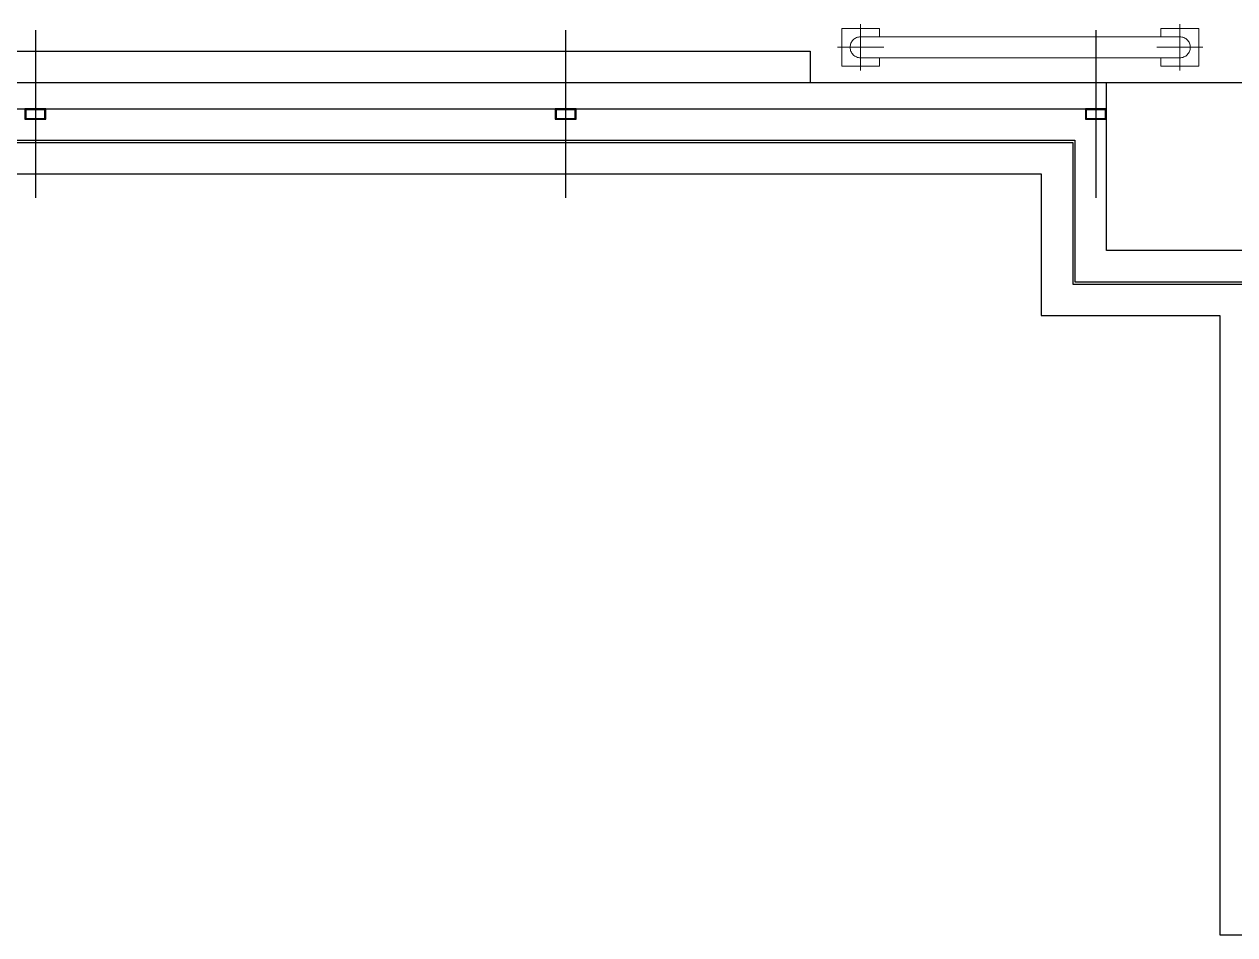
# Model space of a CAD drawing. Header units: millimetres. Extents: x 8456 to 190005487, y 619 to 455456909.
# Drawn here: x 205741 to 206629, y 156135 to 156803 of the extents above; entities that cross this region are included whole.
import ezdxf

# ---------------------------------------------------------------- set-up
doc = ezdxf.new("R2010")
doc.units = ezdxf.units.MM
doc.header["$LTSCALE"] = 400
doc.header["$MEASUREMENT"] = 0
doc.linetypes.add('CEN', pattern=[62, 60, -1, 0, -1])
doc.linetypes.add('XR-평면도$0$HID', pattern=[2, 1.1, -0.9])
doc.layers.get('0').update_dxf_attribs({"linetype": 'CONTINUOUS'})
for name, color, linetype in [('CEN', 1, 'CEN'), ('COL', 2, 'CONTINUOUS'), ('석고보드', 4, 'CONTINUOUS'), ('저온단열', 160, 'CONTINUOUS'), ('충돌방지대', 6, 'CONTINUOUS'), ('판넬', 4, 'CONTINUOUS')]:
    doc.layers.add(name, color=color, linetype=linetype)
doc.layers.add('XR-평면도$0$A-FFXM-FURN1', color=8, linetype='XR-평면도$0$HID', lineweight=18)

# ---------------------------------------------------------------- blocks, each defined once
blk = doc.blocks.new('A$C2DB436D3')
at = {"layer": 'CEN', "color": 8}
for p, q in [((20243.5, 18654.6, 2515.7), (20243.5, 18478.6, 2515.7)), ((20799, 18654.6, 2515.7), (20799, 18478.6, 2515.7)), ((21354.5, 18654.6, 2515.7), (21354.5, 18478.6, 2515.7))]:
    blk.add_line(p, q, dxfattribs=at)
at = {"layer": 'COL', "color": 8}
for p, q in [((21365.5, 18599.6, 2515.7), (21541.5, 18599.6, 2515.7)), ((21365.5, 18423.6, 2515.7), (21365.5, 18599.6, 2515.7)), ((21541.5, 18423.6, 2515.7), (21365.5, 18423.6, 2515.7))]:
    blk.add_line(p, q, dxfattribs=at)
at = {"layer": 'XR-평면도$0$A-FFXM-FURN1', "color": 8}
for p, q in [((21108.1, 18612.3, 2515.7), (21108.1, 18660.7, 2515.7)), ((21442.5, 18612.3, 2515.7), (21442.5, 18660.7, 2515.7)), ((21088.3, 18656.3, 2515.7), (21127.9, 18656.3, 2515.7)), ((21088.3, 18616.7, 2515.7), (21088.3, 18656.3, 2515.7)), ((21108.1, 18647.5, 2515.7), (21442.5, 18647.5, 2515.7)), ((21127.9, 18647.5, 2515.7), (21127.9, 18656.3, 2515.7)), ((21462.3, 18656.3, 2515.7), (21422.7, 18656.3, 2515.7)), ((21422.7, 18647.5, 2515.7), (21422.7, 18656.3, 2515.7)), ((21462.3, 18616.7, 2515.7), (21462.3, 18656.3, 2515.7)), ((21132.3, 18636.5, 2515.7), (21083.9, 18636.5, 2515.7)), ((21418.3, 18636.5, 2515.7), (21466.7, 18636.5, 2515.7)), ((21108.1, 18625.5, 2515.7), (21442.5, 18625.5, 2515.7)), ((21127.9, 18616.7, 2515.7), (21127.9, 18625.5, 2515.7)), ((21422.7, 18616.7, 2515.7), (21422.7, 18625.5, 2515.7)), ((21088.3, 18616.7, 2515.7), (21127.9, 18616.7, 2515.7)), ((21462.3, 18616.7, 2515.7), (21422.7, 18616.7, 2515.7))]:
    blk.add_line(p, q, dxfattribs=at)
for centre, start, end in [((21108.1, 18636.5, 2515.7), 90, 270), ((21442.5, 18636.5, 2515.7), 270, 90)]:
    blk.add_arc(centre, 11, start, end, dxfattribs=at)
at = {"layer": '석고보드', "color": 8}
for p, q in [((19156.7, 18536.9, 2515.7), (21330.3, 18536.9, 2515.7)), ((21330.3, 18536.9, 2515.7), (21330.3, 18388.4, 2515.7)), ((21330.3, 18388.4, 2515.7), (21517.3, 18388.4, 2515.7))]:
    blk.add_line(p, q, dxfattribs=at)
at = {"layer": '저온단열', "color": 8}
for p, q in [((19154.5, 18539.1, 2515.7), (21332.5, 18539.1, 2515.7)), ((21332.5, 18539.1, 2515.7), (21332.5, 18390.6, 2515.7)), ((21332.5, 18390.6, 2515.7), (21519.5, 18390.6, 2515.7))]:
    blk.add_line(p, q, dxfattribs=at)
at = {"layer": '충돌방지대', "color": 8}
for p, q in [((18199.7, 18632.6, 2515.7), (21055.3, 18632.6, 2515.7)), ((21055.3, 18632.6, 2515.7), (21055.3, 18599.6, 2515.7)), ((19189.7, 18503.9, 2515.7), (21297.3, 18503.9, 2515.7)), ((21297.3, 18503.9, 2515.7), (21297.3, 18355.4, 2515.7)), ((21297.3, 18355.4, 2515.7), (21484.3, 18355.4, 2515.7)), ((21484.3, 18355.4, 2515.7), (21484.3, 17706.4, 2515.7)), ((21484.3, 17706.4, 2515.7), (21604.2, 17706.4, 2515.7))]:
    blk.add_line(p, q, dxfattribs=at)
at = {"layer": '판넬', "color": 8}
for p, q in [((19121.5, 18599.6, 2515.7), (21365.5, 18599.6, 2515.7)), ((19121.5, 18572.1, 2515.7), (21365.5, 18572.1, 2515.7))]:
    blk.add_line(p, q, dxfattribs=at)
at = {"layer": '판넬', "color": 8, "elevation": 2515.7}
for points in [[(20232.5, 18561.1), (20254.5, 18561.1), (20254.5, 18572.1), (20232.5, 18572.1)], [(20233.5, 18562), (20253.5, 18562), (20253.5, 18571.1), (20233.5, 18571.1)], [(20788, 18561.1), (20810, 18561.1), (20810, 18572.1), (20788, 18572.1)], [(20789, 18562), (20809, 18562), (20809, 18571.1), (20789, 18571.1)], [(21343.5, 18561.1), (21365.5, 18561.1), (21365.5, 18572.1), (21343.5, 18572.1)], [(21344.5, 18562), (21364.5, 18562), (21364.5, 18571.1), (21344.5, 18571.1)]]:
    blk.add_lwpolyline(points, close=True, dxfattribs=at)

msp = doc.modelspace()

# ---------------------------------------------------------------- block references
at = {"xscale": 0.7, "yscale": 0.7, "zscale": 0.7}
msp.add_blockref('A$C2DB436D3', (191579.09, 143740.16, -160.09), dxfattribs=at)

doc.saveas('drawing.dxf')
